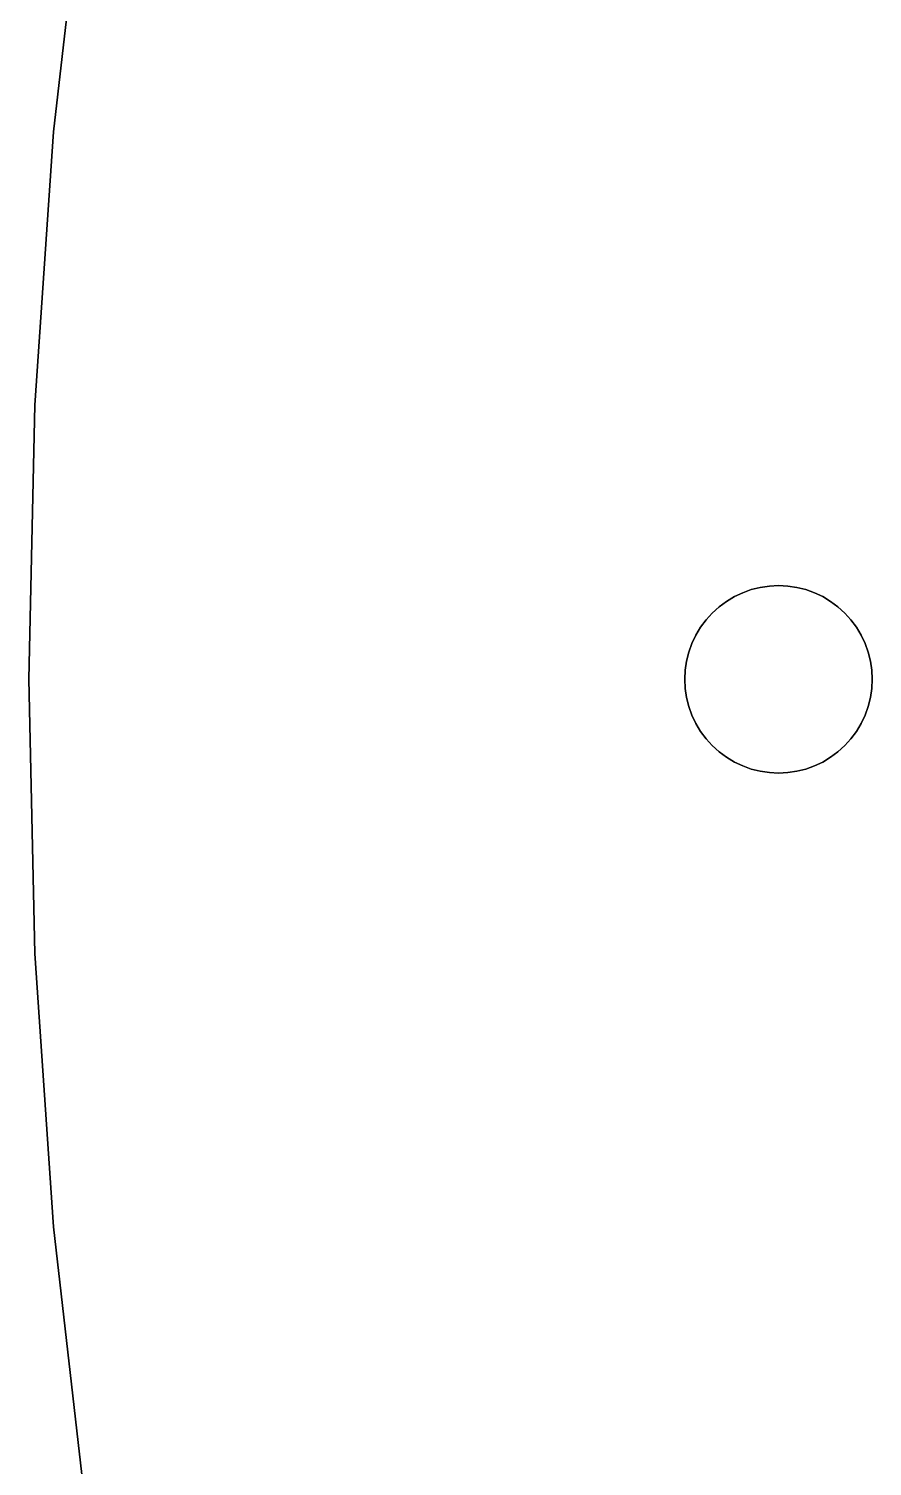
# Model space of a CAD drawing. Extents: x 0 to 16, y 0 to 13.9.
# Drawn here: x 0 to 1.125, y 6.951 to 8.867 of the extents above; entities that cross this region are included whole.
import ezdxf

# ---------------------------------------------------------------- set-up
doc = ezdxf.new("R2010")
doc.units = 0
doc.layers.get('0').update_dxf_attribs({"linetype": 'continuous'})

# ---------------------------------------------------------------- blocks, each defined once
blk = doc.blocks.new('FACE222')
at = {"color": 0}
for p, q in [((0.033187, 7.2698), (0.074724, 6.90623)), ((0.074724, 6.90623), (0.033187, 7.2698))]:
    blk.add_line(p, q, dxfattribs=at)
blk = doc.blocks.new('FACE273')
at = {"color": 0}
for p, q in [((0.008265, 8.3654), (0.033187, 8.7302)), ((0.033187, 8.7302), (0.008265, 8.3654))]:
    blk.add_line(p, q, dxfattribs=at)
blk = doc.blocks.new('FACE275')
at = {"color": 0}
for p, q in [((0.008265, 7.6346), (-0.000042, 8)), ((-0.000042, 8), (0.008265, 7.6346))]:
    blk.add_line(p, q, dxfattribs=at)
blk = doc.blocks.new('FACE276')
at = {"color": 0}
for p, q in [((0.033187, 7.2698), (0.008265, 7.6346)), ((0.008265, 7.6346), (0.033187, 7.2698))]:
    blk.add_line(p, q, dxfattribs=at)
blk = doc.blocks.new('FACE277')
at = {"color": 0}
for p, q in [((0.074724, 6.90623), (0.033187, 7.2698)), ((0.033187, 7.2698), (0.074724, 6.90623))]:
    blk.add_line(p, q, dxfattribs=at)
blk = doc.blocks.new('FACE1854')
at = {"color": 0}
for p, q in [((0.952165, 7.88452), (0.941075, 7.88976)), ((0.941075, 7.88976), (0.952165, 7.88452))]:
    blk.add_line(p, q, dxfattribs=at)
blk = doc.blocks.new('FACE1856')
at = {"color": 0}
for p, q in [((0.963714, 7.88038), (0.952165, 7.88452)), ((0.952165, 7.88452), (0.963714, 7.88038))]:
    blk.add_line(p, q, dxfattribs=at)
blk = doc.blocks.new('FACE1857')
at = {"color": 0}
for p, q in [((0.952165, 7.88452), (0.963714, 7.88038)), ((0.963714, 7.88038), (0.952165, 7.88452))]:
    blk.add_line(p, q, dxfattribs=at)
blk = doc.blocks.new('FACE1858')
at = {"color": 0}
for p, q in [((0.975614, 7.8774), (0.963714, 7.88038)), ((0.963714, 7.88038), (0.975614, 7.8774))]:
    blk.add_line(p, q, dxfattribs=at)
blk = doc.blocks.new('FACE1860')
at = {"color": 0}
for p, q in [((0.987748, 7.8756), (0.975614, 7.8774)), ((0.975614, 7.8774), (0.987748, 7.8756))]:
    blk.add_line(p, q, dxfattribs=at)
blk = doc.blocks.new('FACE1863')
at = {"color": 0}
for p, q in [((0.987748, 7.8756), (1, 7.875)), ((1, 7.875), (0.987748, 7.8756))]:
    blk.add_line(p, q, dxfattribs=at)
blk = doc.blocks.new('FACE1870')
at = {"color": 0}
for p, q in [((1.04784, 7.88452), (1.03629, 7.88038)), ((1.03629, 7.88038), (1.04784, 7.88452))]:
    blk.add_line(p, q, dxfattribs=at)
blk = doc.blocks.new('FACE1872')
at = {"color": 0}
for p, q in [((1.05892, 7.88976), (1.04784, 7.88452)), ((1.04784, 7.88452), (1.05892, 7.88976))]:
    blk.add_line(p, q, dxfattribs=at)
blk = doc.blocks.new('FACE1875')
at = {"color": 0}
for p, q in [((1.05892, 7.88976), (1.06945, 7.89607)), ((1.06945, 7.89607), (1.05892, 7.88976))]:
    blk.add_line(p, q, dxfattribs=at)
blk = doc.blocks.new('FACE1876')
at = {"color": 0}
for p, q in [((1.0793, 7.90337), (1.06945, 7.89607)), ((1.06945, 7.89607), (1.0793, 7.90337))]:
    blk.add_line(p, q, dxfattribs=at)
blk = doc.blocks.new('FACE1878')
at = {"color": 0}
for p, q in [((1.08839, 7.91161), (1.0793, 7.90337)), ((1.0793, 7.90337), (1.08839, 7.91161))]:
    blk.add_line(p, q, dxfattribs=at)
blk = doc.blocks.new('FACE1880')
at = {"color": 0}
for p, q in [((1.09663, 7.9207), (1.08839, 7.91161)), ((1.08839, 7.91161), (1.09663, 7.9207))]:
    blk.add_line(p, q, dxfattribs=at)
blk = doc.blocks.new('FACE1881')
at = {"color": 0}
for p, q in [((1.08839, 7.91161), (1.09663, 7.9207)), ((1.09663, 7.9207), (1.08839, 7.91161))]:
    blk.add_line(p, q, dxfattribs=at)
blk = doc.blocks.new('FACE1882')
at = {"color": 0}
for p, q in [((1.10393, 7.93055), (1.09663, 7.9207)), ((1.09663, 7.9207), (1.10393, 7.93055))]:
    blk.add_line(p, q, dxfattribs=at)
blk = doc.blocks.new('FACE1885')
at = {"color": 0}
for p, q in [((1.10393, 7.93055), (1.11024, 7.94108)), ((1.11024, 7.94108), (1.10393, 7.93055))]:
    blk.add_line(p, q, dxfattribs=at)
blk = doc.blocks.new('FACE1888')
at = {"color": 0}
for p, q in [((1.11962, 7.96371), (1.11548, 7.95216)), ((1.11548, 7.95216), (1.11962, 7.96371))]:
    blk.add_line(p, q, dxfattribs=at)
blk = doc.blocks.new('FACE1891')
at = {"color": 0}
for p, q in [((1.11962, 7.96371), (1.1226, 7.97561)), ((1.1226, 7.97561), (1.11962, 7.96371))]:
    blk.add_line(p, q, dxfattribs=at)
blk = doc.blocks.new('FACE1893')
at = {"color": 0}
for p, q in [((1.1226, 7.97561), (1.1244, 7.98775)), ((1.1244, 7.98775), (1.1226, 7.97561))]:
    blk.add_line(p, q, dxfattribs=at)
blk = doc.blocks.new('FACE1894')
at = {"color": 0}
for p, q in [((1.125, 8), (1.1244, 7.98775)), ((1.1244, 7.98775), (1.125, 8))]:
    blk.add_line(p, q, dxfattribs=at)
blk = doc.blocks.new('FACE1896')
at = {"color": 0}
for p, q in [((1.1244, 8.01225), (1.125, 8)), ((1.125, 8), (1.1244, 8.01225))]:
    blk.add_line(p, q, dxfattribs=at)
blk = doc.blocks.new('FACE1897')
at = {"color": 0}
for p, q in [((1.125, 8), (1.1244, 8.01225)), ((1.1244, 8.01225), (1.125, 8))]:
    blk.add_line(p, q, dxfattribs=at)
blk = doc.blocks.new('FACE1900')
at = {"color": 0}
for p, q in [((1.11962, 8.03629), (1.1226, 8.02439)), ((1.1226, 8.02439), (1.11962, 8.03629))]:
    blk.add_line(p, q, dxfattribs=at)
blk = doc.blocks.new('FACE1901')
at = {"color": 0}
for p, q in [((1.1226, 8.02439), (1.11962, 8.03629)), ((1.11962, 8.03629), (1.1226, 8.02439))]:
    blk.add_line(p, q, dxfattribs=at)
blk = doc.blocks.new('FACE1902')
at = {"color": 0}
for p, q in [((1.11548, 8.04784), (1.11962, 8.03629)), ((1.11962, 8.03629), (1.11548, 8.04784))]:
    blk.add_line(p, q, dxfattribs=at)
blk = doc.blocks.new('FACE1903')
at = {"color": 0}
for p, q in [((1.11962, 8.03629), (1.11548, 8.04784)), ((1.11548, 8.04784), (1.11962, 8.03629))]:
    blk.add_line(p, q, dxfattribs=at)
blk = doc.blocks.new('FACE1904')
at = {"color": 0}
for p, q in [((1.11024, 8.05892), (1.11548, 8.04784)), ((1.11548, 8.04784), (1.11024, 8.05892))]:
    blk.add_line(p, q, dxfattribs=at)
blk = doc.blocks.new('FACE1907')
at = {"color": 0}
for p, q in [((1.11024, 8.05892), (1.10393, 8.06945)), ((1.10393, 8.06945), (1.11024, 8.05892))]:
    blk.add_line(p, q, dxfattribs=at)
blk = doc.blocks.new('FACE1908')
at = {"color": 0}
for p, q in [((1.09663, 8.0793), (1.10393, 8.06945)), ((1.10393, 8.06945), (1.09663, 8.0793))]:
    blk.add_line(p, q, dxfattribs=at)
blk = doc.blocks.new('FACE1909')
at = {"color": 0}
for p, q in [((1.10393, 8.06945), (1.09663, 8.0793)), ((1.09663, 8.0793), (1.10393, 8.06945))]:
    blk.add_line(p, q, dxfattribs=at)
blk = doc.blocks.new('FACE1912')
at = {"color": 0}
for p, q in [((1.0793, 8.09663), (1.08839, 8.08839)), ((1.08839, 8.08839), (1.0793, 8.09663))]:
    blk.add_line(p, q, dxfattribs=at)
blk = doc.blocks.new('FACE1913')
at = {"color": 0}
for p, q in [((1.08839, 8.08839), (1.0793, 8.09663)), ((1.0793, 8.09663), (1.08839, 8.08839))]:
    blk.add_line(p, q, dxfattribs=at)
blk = doc.blocks.new('FACE1922')
at = {"color": 0}
for p, q in [((1.02439, 8.1226), (1.03629, 8.11962)), ((1.03629, 8.11962), (1.02439, 8.1226))]:
    blk.add_line(p, q, dxfattribs=at)
blk = doc.blocks.new('FACE1924')
at = {"color": 0}
for p, q in [((1.01225, 8.1244), (1.02439, 8.1226)), ((1.02439, 8.1226), (1.01225, 8.1244))]:
    blk.add_line(p, q, dxfattribs=at)
blk = doc.blocks.new('FACE1925')
at = {"color": 0}
for p, q in [((1.02439, 8.1226), (1.01225, 8.1244)), ((1.01225, 8.1244), (1.02439, 8.1226))]:
    blk.add_line(p, q, dxfattribs=at)
blk = doc.blocks.new('FACE1927')
at = {"color": 0}
for p, q in [((1.01225, 8.1244), (1, 8.125)), ((1, 8.125), (1.01225, 8.1244))]:
    blk.add_line(p, q, dxfattribs=at)
blk = doc.blocks.new('FACE1928')
at = {"color": 0}
for p, q in [((0.987748, 8.1244), (1, 8.125)), ((1, 8.125), (0.987748, 8.1244))]:
    blk.add_line(p, q, dxfattribs=at)
blk = doc.blocks.new('FACE1929')
at = {"color": 0}
for p, q in [((1, 8.125), (0.987748, 8.1244)), ((0.987748, 8.1244), (1, 8.125))]:
    blk.add_line(p, q, dxfattribs=at)
blk = doc.blocks.new('FACE1934')
at = {"color": 0}
for p, q in [((0.952165, 8.11548), (0.963714, 8.11962)), ((0.963714, 8.11962), (0.952165, 8.11548))]:
    blk.add_line(p, q, dxfattribs=at)
blk = doc.blocks.new('FACE1935')
at = {"color": 0}
for p, q in [((0.963714, 8.11962), (0.952165, 8.11548)), ((0.952165, 8.11548), (0.963714, 8.11962))]:
    blk.add_line(p, q, dxfattribs=at)
blk = doc.blocks.new('FACE1939')
at = {"color": 0}
for p, q in [((0.941075, 8.11024), (0.930554, 8.10393)), ((0.930554, 8.10393), (0.941075, 8.11024))]:
    blk.add_line(p, q, dxfattribs=at)
blk = doc.blocks.new('FACE1940')
at = {"color": 0}
for p, q in [((0.920701, 8.09663), (0.930554, 8.10393)), ((0.930554, 8.10393), (0.920701, 8.09663))]:
    blk.add_line(p, q, dxfattribs=at)
blk = doc.blocks.new('FACE1941')
at = {"color": 0}
for p, q in [((0.930554, 8.10393), (0.920701, 8.09663)), ((0.920701, 8.09663), (0.930554, 8.10393))]:
    blk.add_line(p, q, dxfattribs=at)
blk = doc.blocks.new('FACE1942')
at = {"color": 0}
for p, q in [((0.911612, 8.08839), (0.920701, 8.09663)), ((0.920701, 8.09663), (0.911612, 8.08839))]:
    blk.add_line(p, q, dxfattribs=at)
blk = doc.blocks.new('FACE1943')
at = {"color": 0}
for p, q in [((0.920701, 8.09663), (0.911612, 8.08839)), ((0.911612, 8.08839), (0.920701, 8.09663))]:
    blk.add_line(p, q, dxfattribs=at)
blk = doc.blocks.new('FACE1945')
at = {"color": 0}
for p, q in [((0.911612, 8.08839), (0.903374, 8.0793)), ((0.903374, 8.0793), (0.911612, 8.08839))]:
    blk.add_line(p, q, dxfattribs=at)
blk = doc.blocks.new('FACE1946')
at = {"color": 0}
for p, q in [((0.896066, 8.06945), (0.903374, 8.0793)), ((0.903374, 8.0793), (0.896066, 8.06945))]:
    blk.add_line(p, q, dxfattribs=at)
blk = doc.blocks.new('FACE1949')
at = {"color": 0}
for p, q in [((0.896066, 8.06945), (0.88976, 8.05892)), ((0.88976, 8.05892), (0.896066, 8.06945))]:
    blk.add_line(p, q, dxfattribs=at)
blk = doc.blocks.new('FACE1951')
at = {"color": 0}
for p, q in [((0.88976, 8.05892), (0.884515, 8.04784)), ((0.884515, 8.04784), (0.88976, 8.05892))]:
    blk.add_line(p, q, dxfattribs=at)
blk = doc.blocks.new('FACE1952')
at = {"color": 0}
for p, q in [((0.880382, 8.03629), (0.884515, 8.04784)), ((0.884515, 8.04784), (0.880382, 8.03629))]:
    blk.add_line(p, q, dxfattribs=at)
blk = doc.blocks.new('FACE1953')
at = {"color": 0}
for p, q in [((0.884515, 8.04784), (0.880382, 8.03629)), ((0.880382, 8.03629), (0.884515, 8.04784))]:
    blk.add_line(p, q, dxfattribs=at)
blk = doc.blocks.new('FACE1955')
at = {"color": 0}
for p, q in [((0.880382, 8.03629), (0.877402, 8.02439)), ((0.877402, 8.02439), (0.880382, 8.03629))]:
    blk.add_line(p, q, dxfattribs=at)
blk = doc.blocks.new('FACE1956')
at = {"color": 0}
for p, q in [((0.875602, 8.01225), (0.877402, 8.02439)), ((0.877402, 8.02439), (0.875602, 8.01225))]:
    blk.add_line(p, q, dxfattribs=at)
blk = doc.blocks.new('FACE1959')
at = {"color": 0}
for p, q in [((0.875602, 8.01225), (0.875, 8)), ((0.875, 8), (0.875602, 8.01225))]:
    blk.add_line(p, q, dxfattribs=at)
blk = doc.blocks.new('FACE1963')
at = {"color": 0}
for p, q in [((0.875602, 7.98775), (0.877402, 7.97561)), ((0.877402, 7.97561), (0.875602, 7.98775))]:
    blk.add_line(p, q, dxfattribs=at)
blk = doc.blocks.new('FACE1966')
at = {"color": 0}
for p, q in [((0.884515, 7.95216), (0.880382, 7.96371)), ((0.880382, 7.96371), (0.884515, 7.95216))]:
    blk.add_line(p, q, dxfattribs=at)
blk = doc.blocks.new('FACE1967')
at = {"color": 0}
for p, q in [((0.880382, 7.96371), (0.884515, 7.95216)), ((0.884515, 7.95216), (0.880382, 7.96371))]:
    blk.add_line(p, q, dxfattribs=at)
blk = doc.blocks.new('FACE1972')
at = {"color": 0}
for p, q in [((0.903374, 7.9207), (0.896066, 7.93055)), ((0.896066, 7.93055), (0.903374, 7.9207))]:
    blk.add_line(p, q, dxfattribs=at)
blk = doc.blocks.new('FACE1973')
at = {"color": 0}
for p, q in [((0.896066, 7.93055), (0.903374, 7.9207)), ((0.903374, 7.9207), (0.896066, 7.93055))]:
    blk.add_line(p, q, dxfattribs=at)
blk = doc.blocks.new('FACE1974')
at = {"color": 0}
for p, q in [((0.911612, 7.91161), (0.903374, 7.9207)), ((0.903374, 7.9207), (0.911612, 7.91161))]:
    blk.add_line(p, q, dxfattribs=at)
blk = doc.blocks.new('FACE1977')
at = {"color": 0}
for p, q in [((0.911612, 7.91161), (0.920701, 7.90337)), ((0.920701, 7.90337), (0.911612, 7.91161))]:
    blk.add_line(p, q, dxfattribs=at)
blk = doc.blocks.new('FACE1980')
at = {"color": 0}
for p, q in [((0.941075, 7.88976), (0.930554, 7.89607)), ((0.930554, 7.89607), (0.941075, 7.88976))]:
    blk.add_line(p, q, dxfattribs=at)
blk = doc.blocks.new('FACE1982')
at = {"color": 0}
for p, q in [((0.952165, 7.88452), (0.941075, 7.88976)), ((0.941075, 7.88976), (0.952165, 7.88452))]:
    blk.add_line(p, q, dxfattribs=at)
blk = doc.blocks.new('FACE1984')
at = {"color": 0}
for p, q in [((0.963714, 7.88038), (0.952165, 7.88452)), ((0.952165, 7.88452), (0.963714, 7.88038))]:
    blk.add_line(p, q, dxfattribs=at)
blk = doc.blocks.new('FACE1985')
at = {"color": 0}
for p, q in [((0.952165, 7.88452), (0.963714, 7.88038)), ((0.963714, 7.88038), (0.952165, 7.88452))]:
    blk.add_line(p, q, dxfattribs=at)
blk = doc.blocks.new('FACE1986')
at = {"color": 0}
for p, q in [((0.975614, 7.8774), (0.963714, 7.88038)), ((0.963714, 7.88038), (0.975614, 7.8774))]:
    blk.add_line(p, q, dxfattribs=at)
blk = doc.blocks.new('FACE1988')
at = {"color": 0}
for p, q in [((0.987748, 7.8756), (0.975614, 7.8774)), ((0.975614, 7.8774), (0.987748, 7.8756))]:
    blk.add_line(p, q, dxfattribs=at)
blk = doc.blocks.new('FACE1991')
at = {"color": 0}
for p, q in [((0.987748, 7.8756), (1, 7.875)), ((1, 7.875), (0.987748, 7.8756))]:
    blk.add_line(p, q, dxfattribs=at)
blk = doc.blocks.new('FACE1998')
at = {"color": 0}
for p, q in [((1.04784, 7.88452), (1.03629, 7.88038)), ((1.03629, 7.88038), (1.04784, 7.88452))]:
    blk.add_line(p, q, dxfattribs=at)
blk = doc.blocks.new('FACE2000')
at = {"color": 0}
for p, q in [((1.05892, 7.88976), (1.04784, 7.88452)), ((1.04784, 7.88452), (1.05892, 7.88976))]:
    blk.add_line(p, q, dxfattribs=at)
blk = doc.blocks.new('FACE2003')
at = {"color": 0}
for p, q in [((1.05892, 7.88976), (1.06945, 7.89607)), ((1.06945, 7.89607), (1.05892, 7.88976))]:
    blk.add_line(p, q, dxfattribs=at)
blk = doc.blocks.new('FACE2004')
at = {"color": 0}
for p, q in [((1.0793, 7.90337), (1.06945, 7.89607)), ((1.06945, 7.89607), (1.0793, 7.90337))]:
    blk.add_line(p, q, dxfattribs=at)
blk = doc.blocks.new('FACE2006')
at = {"color": 0}
for p, q in [((1.08839, 7.91161), (1.0793, 7.90337)), ((1.0793, 7.90337), (1.08839, 7.91161))]:
    blk.add_line(p, q, dxfattribs=at)
blk = doc.blocks.new('FACE2008')
at = {"color": 0}
for p, q in [((1.09663, 7.9207), (1.08839, 7.91161)), ((1.08839, 7.91161), (1.09663, 7.9207))]:
    blk.add_line(p, q, dxfattribs=at)
blk = doc.blocks.new('FACE2009')
at = {"color": 0}
for p, q in [((1.08839, 7.91161), (1.09663, 7.9207)), ((1.09663, 7.9207), (1.08839, 7.91161))]:
    blk.add_line(p, q, dxfattribs=at)
blk = doc.blocks.new('FACE2010')
at = {"color": 0}
for p, q in [((1.10393, 7.93055), (1.09663, 7.9207)), ((1.09663, 7.9207), (1.10393, 7.93055))]:
    blk.add_line(p, q, dxfattribs=at)
blk = doc.blocks.new('FACE2013')
at = {"color": 0}
for p, q in [((1.10393, 7.93055), (1.11024, 7.94108)), ((1.11024, 7.94108), (1.10393, 7.93055))]:
    blk.add_line(p, q, dxfattribs=at)
blk = doc.blocks.new('FACE2016')
at = {"color": 0}
for p, q in [((1.11962, 7.96371), (1.11548, 7.95216)), ((1.11548, 7.95216), (1.11962, 7.96371))]:
    blk.add_line(p, q, dxfattribs=at)
blk = doc.blocks.new('FACE2019')
at = {"color": 0}
for p, q in [((1.11962, 7.96371), (1.1226, 7.97561)), ((1.1226, 7.97561), (1.11962, 7.96371))]:
    blk.add_line(p, q, dxfattribs=at)
blk = doc.blocks.new('FACE2021')
at = {"color": 0}
for p, q in [((1.1226, 7.97561), (1.1244, 7.98775)), ((1.1244, 7.98775), (1.1226, 7.97561))]:
    blk.add_line(p, q, dxfattribs=at)
blk = doc.blocks.new('FACE2022')
at = {"color": 0}
for p, q in [((1.125, 8), (1.1244, 7.98775)), ((1.1244, 7.98775), (1.125, 8))]:
    blk.add_line(p, q, dxfattribs=at)
blk = doc.blocks.new('FACE2024')
at = {"color": 0}
for p, q in [((1.1244, 8.01225), (1.125, 8)), ((1.125, 8), (1.1244, 8.01225))]:
    blk.add_line(p, q, dxfattribs=at)
blk = doc.blocks.new('FACE2025')
at = {"color": 0}
for p, q in [((1.125, 8), (1.1244, 8.01225)), ((1.1244, 8.01225), (1.125, 8))]:
    blk.add_line(p, q, dxfattribs=at)
blk = doc.blocks.new('FACE2028')
at = {"color": 0}
for p, q in [((1.11962, 8.03629), (1.1226, 8.02439)), ((1.1226, 8.02439), (1.11962, 8.03629))]:
    blk.add_line(p, q, dxfattribs=at)
blk = doc.blocks.new('FACE2029')
at = {"color": 0}
for p, q in [((1.1226, 8.02439), (1.11962, 8.03629)), ((1.11962, 8.03629), (1.1226, 8.02439))]:
    blk.add_line(p, q, dxfattribs=at)
blk = doc.blocks.new('FACE2030')
at = {"color": 0}
for p, q in [((1.11548, 8.04784), (1.11962, 8.03629)), ((1.11962, 8.03629), (1.11548, 8.04784))]:
    blk.add_line(p, q, dxfattribs=at)
blk = doc.blocks.new('FACE2031')
at = {"color": 0}
for p, q in [((1.11962, 8.03629), (1.11548, 8.04784)), ((1.11548, 8.04784), (1.11962, 8.03629))]:
    blk.add_line(p, q, dxfattribs=at)
blk = doc.blocks.new('FACE2032')
at = {"color": 0}
for p, q in [((1.11024, 8.05892), (1.11548, 8.04784)), ((1.11548, 8.04784), (1.11024, 8.05892))]:
    blk.add_line(p, q, dxfattribs=at)
blk = doc.blocks.new('FACE2035')
at = {"color": 0}
for p, q in [((1.11024, 8.05892), (1.10393, 8.06945)), ((1.10393, 8.06945), (1.11024, 8.05892))]:
    blk.add_line(p, q, dxfattribs=at)
blk = doc.blocks.new('FACE2036')
at = {"color": 0}
for p, q in [((1.09663, 8.0793), (1.10393, 8.06945)), ((1.10393, 8.06945), (1.09663, 8.0793))]:
    blk.add_line(p, q, dxfattribs=at)
blk = doc.blocks.new('FACE2037')
at = {"color": 0}
for p, q in [((1.10393, 8.06945), (1.09663, 8.0793)), ((1.09663, 8.0793), (1.10393, 8.06945))]:
    blk.add_line(p, q, dxfattribs=at)
blk = doc.blocks.new('FACE2040')
at = {"color": 0}
for p, q in [((1.0793, 8.09663), (1.08839, 8.08839)), ((1.08839, 8.08839), (1.0793, 8.09663))]:
    blk.add_line(p, q, dxfattribs=at)
blk = doc.blocks.new('FACE2041')
at = {"color": 0}
for p, q in [((1.08839, 8.08839), (1.0793, 8.09663)), ((1.0793, 8.09663), (1.08839, 8.08839))]:
    blk.add_line(p, q, dxfattribs=at)

msp = doc.modelspace()

# ---------------------------------------------------------------- linework, layer by layer
at = {"color": 0}
for points in [[(0.074724, 9.09377), (0.074724, 9.09377), (0.033187, 8.7302), (0.033187, 8.7302)], [(0.033187, 8.7302), (0.033187, 8.7302), (0.074724, 9.09377), (0.074724, 9.09377)], [(0.033187, 8.7302), (0.033187, 8.7302), (0.008265, 8.3654), (0.008265, 8.3654)], [(0.008265, 8.3654), (0.008265, 8.3654), (-0.000042, 8), (-0.000042, 8)], [(-0.000042, 8), (-0.000042, 8), (0.008265, 8.3654), (0.008265, 8.3654)], [(0.930554, 8.10393), (0.930554, 8.10393), (0.941075, 8.11024), (0.941075, 8.11024)], [(0.941075, 8.11024), (0.941075, 8.11024), (0.952165, 8.11548), (0.952165, 8.11548)], [(0.952165, 8.11548), (0.941075, 8.11024), (0.941075, 8.11024), (0.952165, 8.11548)], [(0.963714, 8.11962), (0.963714, 8.11962), (0.975614, 8.1226), (0.975614, 8.1226)], [(0.975614, 8.1226), (0.963714, 8.11962), (0.963714, 8.11962), (0.975614, 8.1226)], [(0.975614, 8.1226), (0.975614, 8.1226), (0.987748, 8.1244), (0.987748, 8.1244)], [(0.987748, 8.1244), (0.975614, 8.1226), (0.975614, 8.1226), (0.987748, 8.1244)], [(1, 8.125), (1, 8.125), (1.01225, 8.1244), (1.01225, 8.1244)], [(1.03629, 8.11962), (1.02439, 8.1226), (1.02439, 8.1226), (1.03629, 8.11962)], [(1.03629, 8.11962), (1.03629, 8.11962), (1.04784, 8.11548), (1.04784, 8.11548)], [(1.04784, 8.11548), (1.03629, 8.11962), (1.03629, 8.11962), (1.04784, 8.11548)], [(1.04784, 8.11548), (1.04784, 8.11548), (1.05892, 8.11024), (1.05892, 8.11024)], [(1.05892, 8.11024), (1.04784, 8.11548), (1.04784, 8.11548), (1.05892, 8.11024)], [(1.05892, 8.11024), (1.05892, 8.11024), (1.06945, 8.10393), (1.06945, 8.10393)], [(1.06945, 8.10393), (1.05892, 8.11024), (1.05892, 8.11024), (1.06945, 8.10393)], [(1.05892, 8.11024), (1.05892, 8.11024), (1.06945, 8.10393), (1.06945, 8.10393)], [(1.06945, 8.10393), (1.05892, 8.11024), (1.05892, 8.11024), (1.06945, 8.10393)], [(1.06945, 8.10393), (1.06945, 8.10393), (1.0793, 8.09663), (1.0793, 8.09663)], [(1.0793, 8.09663), (1.06945, 8.10393), (1.06945, 8.10393), (1.0793, 8.09663)], [(1.06945, 8.10393), (1.06945, 8.10393), (1.0793, 8.09663), (1.0793, 8.09663)], [(1.0793, 8.09663), (1.06945, 8.10393), (1.06945, 8.10393), (1.0793, 8.09663)], [(0.88976, 8.05892), (0.88976, 8.05892), (0.896066, 8.06945), (0.896066, 8.06945)], [(0.903374, 8.0793), (0.896066, 8.06945), (0.896066, 8.06945), (0.903374, 8.0793)], [(0.903374, 8.0793), (0.903374, 8.0793), (0.911612, 8.08839), (0.911612, 8.08839)], [(1.08839, 8.08839), (1.08839, 8.08839), (1.09663, 8.0793), (1.09663, 8.0793)], [(1.09663, 8.0793), (1.08839, 8.08839), (1.08839, 8.08839), (1.09663, 8.0793)], [(1.08839, 8.08839), (1.08839, 8.08839), (1.09663, 8.0793), (1.09663, 8.0793)], [(1.09663, 8.0793), (1.08839, 8.08839), (1.08839, 8.08839), (1.09663, 8.0793)], [(1.10393, 8.06945), (1.10393, 8.06945), (1.11024, 8.05892), (1.11024, 8.05892)], [(1.10393, 8.06945), (1.10393, 8.06945), (1.11024, 8.05892), (1.11024, 8.05892)], [(0.884515, 8.04784), (0.884515, 8.04784), (0.88976, 8.05892), (0.88976, 8.05892)], [(1.11548, 8.04784), (1.11024, 8.05892), (1.11024, 8.05892), (1.11548, 8.04784)], [(1.11548, 8.04784), (1.11024, 8.05892), (1.11024, 8.05892), (1.11548, 8.04784)], [(0.877402, 8.02439), (0.877402, 8.02439), (0.880382, 8.03629), (0.880382, 8.03629)], [(0.875, 8), (0.875, 8), (0.875602, 8.01225), (0.875602, 8.01225)], [(0.877402, 8.02439), (0.875602, 8.01225), (0.875602, 8.01225), (0.877402, 8.02439)], [(1.1226, 8.02439), (1.1226, 8.02439), (1.1244, 8.01225), (1.1244, 8.01225)], [(1.1244, 8.01225), (1.1226, 8.02439), (1.1226, 8.02439), (1.1244, 8.01225)], [(1.1226, 8.02439), (1.1226, 8.02439), (1.1244, 8.01225), (1.1244, 8.01225)], [(1.1244, 8.01225), (1.1226, 8.02439), (1.1226, 8.02439), (1.1244, 8.01225)], [(-0.000042, 8), (-0.000042, 8), (0.008265, 7.6346), (0.008265, 7.6346)], [(0.875602, 7.98775), (0.875602, 7.98775), (0.875, 8), (0.875, 8)], [(0.875, 8), (0.875602, 7.98775), (0.875602, 7.98775), (0.875, 8)], [(1.1244, 7.98775), (1.125, 8), (1.125, 8), (1.1244, 7.98775)], [(1.1244, 7.98775), (1.125, 8), (1.125, 8), (1.1244, 7.98775)], [(0.877402, 7.97561), (0.877402, 7.97561), (0.875602, 7.98775), (0.875602, 7.98775)], [(0.880382, 7.96371), (0.880382, 7.96371), (0.877402, 7.97561), (0.877402, 7.97561)], [(0.877402, 7.97561), (0.880382, 7.96371), (0.880382, 7.96371), (0.877402, 7.97561)], [(1.1226, 7.97561), (1.1226, 7.97561), (1.11962, 7.96371), (1.11962, 7.96371)], [(1.1226, 7.97561), (1.1226, 7.97561), (1.11962, 7.96371), (1.11962, 7.96371)], [(1.1244, 7.98775), (1.1244, 7.98775), (1.1226, 7.97561), (1.1226, 7.97561)], [(1.1244, 7.98775), (1.1244, 7.98775), (1.1226, 7.97561), (1.1226, 7.97561)], [(1.11548, 7.95216), (1.11962, 7.96371), (1.11962, 7.96371), (1.11548, 7.95216)], [(1.11548, 7.95216), (1.11962, 7.96371), (1.11962, 7.96371), (1.11548, 7.95216)], [(0.88976, 7.94108), (0.88976, 7.94108), (0.884515, 7.95216), (0.884515, 7.95216)], [(0.884515, 7.95216), (0.88976, 7.94108), (0.88976, 7.94108), (0.884515, 7.95216)], [(0.896066, 7.93055), (0.896066, 7.93055), (0.88976, 7.94108), (0.88976, 7.94108)], [(0.88976, 7.94108), (0.896066, 7.93055), (0.896066, 7.93055), (0.88976, 7.94108)], [(1.11024, 7.94108), (1.11024, 7.94108), (1.10393, 7.93055), (1.10393, 7.93055)], [(1.11024, 7.94108), (1.11024, 7.94108), (1.10393, 7.93055), (1.10393, 7.93055)], [(1.11548, 7.95216), (1.11548, 7.95216), (1.11024, 7.94108), (1.11024, 7.94108)], [(1.11024, 7.94108), (1.11548, 7.95216), (1.11548, 7.95216), (1.11024, 7.94108)], [(1.11548, 7.95216), (1.11548, 7.95216), (1.11024, 7.94108), (1.11024, 7.94108)], [(1.11024, 7.94108), (1.11548, 7.95216), (1.11548, 7.95216), (1.11024, 7.94108)], [(0.903374, 7.9207), (0.911612, 7.91161), (0.911612, 7.91161), (0.903374, 7.9207)], [(1.09663, 7.9207), (1.10393, 7.93055), (1.10393, 7.93055), (1.09663, 7.9207)], [(1.09663, 7.9207), (1.10393, 7.93055), (1.10393, 7.93055), (1.09663, 7.9207)], [(0.920701, 7.90337), (0.920701, 7.90337), (0.911612, 7.91161), (0.911612, 7.91161)], [(0.930554, 7.89607), (0.930554, 7.89607), (0.920701, 7.90337), (0.920701, 7.90337)], [(0.920701, 7.90337), (0.930554, 7.89607), (0.930554, 7.89607), (0.920701, 7.90337)], [(1.06945, 7.89607), (1.0793, 7.90337), (1.0793, 7.90337), (1.06945, 7.89607)], [(1.06945, 7.89607), (1.0793, 7.90337), (1.0793, 7.90337), (1.06945, 7.89607)], [(1.0793, 7.90337), (1.08839, 7.91161), (1.08839, 7.91161), (1.0793, 7.90337)], [(1.0793, 7.90337), (1.08839, 7.91161), (1.08839, 7.91161), (1.0793, 7.90337)], [(0.930554, 7.89607), (0.941075, 7.88976), (0.941075, 7.88976), (0.930554, 7.89607)], [(0.941075, 7.88976), (0.952165, 7.88452), (0.952165, 7.88452), (0.941075, 7.88976)], [(0.941075, 7.88976), (0.952165, 7.88452), (0.952165, 7.88452), (0.941075, 7.88976)], [(0.963714, 7.88038), (0.975614, 7.8774), (0.975614, 7.8774), (0.963714, 7.88038)], [(0.963714, 7.88038), (0.975614, 7.8774), (0.975614, 7.8774), (0.963714, 7.88038)], [(1.03629, 7.88038), (1.03629, 7.88038), (1.02439, 7.8774), (1.02439, 7.8774)], [(1.02439, 7.8774), (1.03629, 7.88038), (1.03629, 7.88038), (1.02439, 7.8774)], [(1.03629, 7.88038), (1.03629, 7.88038), (1.02439, 7.8774), (1.02439, 7.8774)], [(1.02439, 7.8774), (1.03629, 7.88038), (1.03629, 7.88038), (1.02439, 7.8774)], [(1.03629, 7.88038), (1.04784, 7.88452), (1.04784, 7.88452), (1.03629, 7.88038)], [(1.03629, 7.88038), (1.04784, 7.88452), (1.04784, 7.88452), (1.03629, 7.88038)], [(1.04784, 7.88452), (1.05892, 7.88976), (1.05892, 7.88976), (1.04784, 7.88452)], [(1.04784, 7.88452), (1.05892, 7.88976), (1.05892, 7.88976), (1.04784, 7.88452)], [(1.06945, 7.89607), (1.06945, 7.89607), (1.05892, 7.88976), (1.05892, 7.88976)], [(1.06945, 7.89607), (1.06945, 7.89607), (1.05892, 7.88976), (1.05892, 7.88976)], [(0.975614, 7.8774), (0.987748, 7.8756), (0.987748, 7.8756), (0.975614, 7.8774)], [(0.975614, 7.8774), (0.987748, 7.8756), (0.987748, 7.8756), (0.975614, 7.8774)], [(1, 7.875), (1, 7.875), (0.987748, 7.8756), (0.987748, 7.8756)], [(1, 7.875), (1, 7.875), (0.987748, 7.8756), (0.987748, 7.8756)], [(1.01225, 7.8756), (1.01225, 7.8756), (1, 7.875), (1, 7.875)], [(1, 7.875), (1.01225, 7.8756), (1.01225, 7.8756), (1, 7.875)], [(1.01225, 7.8756), (1.01225, 7.8756), (1, 7.875), (1, 7.875)], [(1, 7.875), (1.01225, 7.8756), (1.01225, 7.8756), (1, 7.875)], [(1.02439, 7.8774), (1.02439, 7.8774), (1.01225, 7.8756), (1.01225, 7.8756)], [(1.01225, 7.8756), (1.02439, 7.8774), (1.02439, 7.8774), (1.01225, 7.8756)], [(1.02439, 7.8774), (1.02439, 7.8774), (1.01225, 7.8756), (1.01225, 7.8756)], [(1.01225, 7.8756), (1.02439, 7.8774), (1.02439, 7.8774), (1.01225, 7.8756)], [(0.008265, 7.6346), (0.008265, 7.6346), (0.033187, 7.2698), (0.033187, 7.2698)]]:
    msp.add_lwpolyline(points, close=True, dxfattribs=at)

# ---------------------------------------------------------------- block references
for name in ['FACE273', 'FACE1939', 'FACE1934', 'FACE1935', 'FACE1928', 'FACE1929', 'FACE1927', 'FACE1924', 'FACE1925', 'FACE1922', 'FACE1942', 'FACE1943', 'FACE1940', 'FACE1941', 'FACE1912', 'FACE1913', 'FACE2040', 'FACE2041', 'FACE1949', 'FACE1946', 'FACE1945', 'FACE1908', 'FACE1909', 'FACE2036', 'FACE2037', 'FACE1907', 'FACE2035', 'FACE1951', 'FACE1904', 'FACE2032', 'FACE1955', 'FACE1952', 'FACE1953', 'FACE1902', 'FACE1903', 'FACE2030', 'FACE2031', 'FACE1900', 'FACE1901', 'FACE2028', 'FACE2029', 'FACE1959', 'FACE1956', 'FACE1896', 'FACE1897', 'FACE2024', 'FACE2025', 'FACE275', 'FACE1894', 'FACE2022', 'FACE1963', 'FACE1891', 'FACE2019', 'FACE1893', 'FACE2021', 'FACE1966', 'FACE1967', 'FACE1888', 'FACE2016', 'FACE1885', 'FACE2013', 'FACE1972', 'FACE1973', 'FACE1974', 'FACE1880', 'FACE1881', 'FACE2008', 'FACE2009', 'FACE1882', 'FACE2010', 'FACE1977', 'FACE1876', 'FACE2004', 'FACE1878', 'FACE2006', 'FACE1980', 'FACE1854', 'FACE1982', 'FACE1856', 'FACE1857', 'FACE1984', 'FACE1985', 'FACE1858', 'FACE1986', 'FACE1870', 'FACE1998', 'FACE1872', 'FACE2000', 'FACE1875', 'FACE2003', 'FACE1860', 'FACE1988', 'FACE1863', 'FACE1991', 'FACE276', 'FACE222', 'FACE277']:
    msp.add_blockref(name, (0, 0))

doc.saveas('drawing.dxf')
